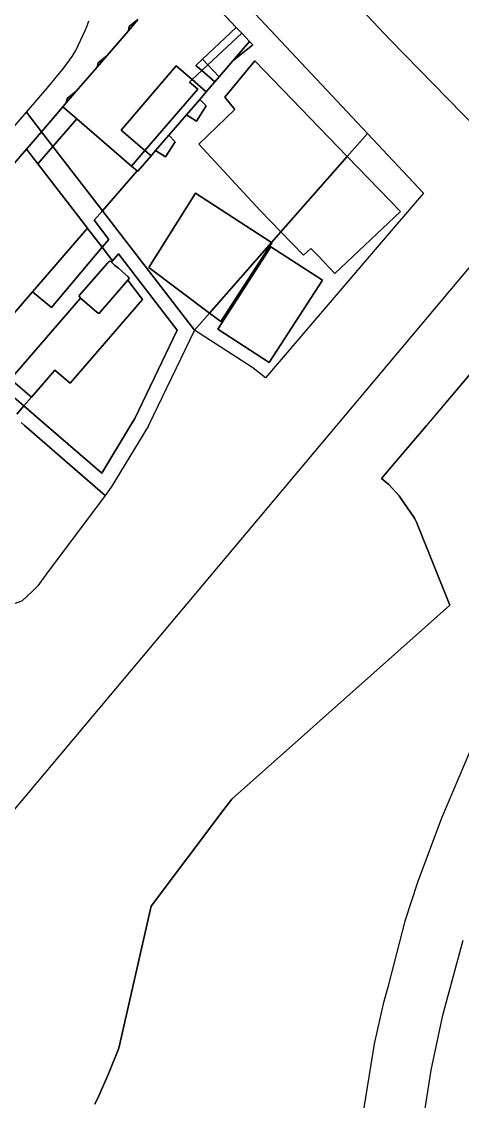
# Model space of a CAD drawing. Header units: millimetres. Extents: x 1888 to 2040, y 1705 to 1894.
# Drawn here: x 1931.5289 to 1931.627, y 1831.8268 to 1832.0673 of the extents above; entities that cross this region are included whole.
import ezdxf

# ---------------------------------------------------------------- set-up
doc = ezdxf.new("R2010")
doc.units = ezdxf.units.MM

msp = doc.modelspace()

# ---------------------------------------------------------------- linework, layer by layer
for p, q in [((1931.57669, 1832.06599), (1931.55816, 1832.08575)), ((1931.55816, 1832.08575), (1931.57669, 1832.06599)), ((1931.56724, 1832.08359), (1931.60591, 1832.04237)), ((1931.56724, 1832.08359), (1931.61837, 1832.02907)), ((1931.6109, 1832.06329), (1931.59706, 1832.07808)), ((1931.6109, 1832.06329), (1931.59706, 1832.07808)), ((1931.54347, 1832.06634), (1931.54385, 1832.06748)), ((1931.54347, 1832.06634), (1931.54385, 1832.06748)), ((1931.55481, 1832.06772), (1931.55267, 1832.06523)), ((1931.55267, 1832.06523), (1931.55481, 1832.06772)), ((1931.55481, 1832.06772), (1931.55285, 1832.06617)), ((1931.55285, 1832.06617), (1931.55481, 1832.06772)), ((1931.54203, 1832.06304), (1931.543, 1832.06517)), ((1931.54203, 1832.06304), (1931.543, 1832.06517)), ((1931.543, 1832.06517), (1931.54347, 1832.06634)), ((1931.543, 1832.06517), (1931.54347, 1832.06634)), ((1931.55267, 1832.06523), (1931.54796, 1832.05976)), ((1931.54796, 1832.05976), (1931.55267, 1832.06523)), ((1931.55285, 1832.06617), (1931.55267, 1832.06523)), ((1931.55267, 1832.06523), (1931.55285, 1832.06617)), ((1931.57669, 1832.06599), (1931.56916, 1832.05894)), ((1931.56916, 1832.05894), (1931.57669, 1832.06599)), ((1931.57792, 1832.06468), (1931.57669, 1832.06599)), ((1931.57669, 1832.06599), (1931.57792, 1832.06468)), ((1931.54097, 1832.06087), (1931.54203, 1832.06304)), ((1931.54097, 1832.06087), (1931.54203, 1832.06304)), ((1931.57039, 1832.05762), (1931.57792, 1832.06468)), ((1931.57792, 1832.06468), (1931.57039, 1832.05762)), ((1931.57593, 1832.05853), (1931.57964, 1832.06284)), ((1931.57964, 1832.06284), (1931.57593, 1832.05853)), ((1931.57964, 1832.06284), (1931.57792, 1832.06468)), ((1931.57792, 1832.06468), (1931.57964, 1832.06284)), ((1931.58034, 1832.06209), (1931.57964, 1832.06284)), ((1931.57964, 1832.06284), (1931.58034, 1832.06209)), ((1931.63038, 1832.04331), (1931.6109, 1832.06329)), ((1931.63038, 1832.04331), (1931.6109, 1832.06329)), ((1931.54016, 1832.05949), (1931.54097, 1832.06087)), ((1931.54016, 1832.05949), (1931.54097, 1832.06087)), ((1931.57593, 1832.05853), (1931.58034, 1832.06209)), ((1931.58034, 1832.06209), (1931.57593, 1832.05853)), ((1931.53839, 1832.05707), (1931.54016, 1832.05949)), ((1931.53839, 1832.05707), (1931.54016, 1832.05949)), ((1931.54796, 1832.05976), (1931.54572, 1832.05715)), ((1931.54572, 1832.05715), (1931.54796, 1832.05976)), ((1931.54591, 1832.05813), (1931.54572, 1832.05715)), ((1931.54572, 1832.05715), (1931.54591, 1832.05813)), ((1931.54796, 1832.05976), (1931.54591, 1832.05813)), ((1931.54591, 1832.05813), (1931.54796, 1832.05976)), ((1931.56916, 1832.05894), (1931.56766, 1832.05753)), ((1931.56766, 1832.05753), (1931.56916, 1832.05894)), ((1931.56916, 1832.05894), (1931.57039, 1832.05762)), ((1931.57039, 1832.05762), (1931.56916, 1832.05894)), ((1931.57287, 1832.05498), (1931.57593, 1832.05853)), ((1931.57593, 1832.05853), (1931.57287, 1832.05498)), ((1931.57411, 1832.05041), (1931.58082, 1832.05857)), ((1931.58082, 1832.05857), (1931.57411, 1832.05041)), ((1931.58082, 1832.05857), (1931.60141, 1832.03726)), ((1931.60141, 1832.03726), (1931.58082, 1832.05857)), ((1931.53461, 1832.05245), (1931.53839, 1832.05707)), ((1931.53461, 1832.05245), (1931.53839, 1832.05707)), ((1931.54572, 1832.05715), (1931.54108, 1832.05177)), ((1931.54108, 1832.05177), (1931.54572, 1832.05715)), ((1931.55104, 1832.04313), (1931.56333, 1832.05741)), ((1931.56333, 1832.05741), (1931.55104, 1832.04313)), ((1931.56333, 1832.05741), (1931.56689, 1832.05435)), ((1931.56689, 1832.05435), (1931.56333, 1832.05741)), ((1931.56689, 1832.05435), (1931.56903, 1832.05635)), ((1931.56903, 1832.05635), (1931.56689, 1832.05435)), ((1931.56766, 1832.05753), (1931.56903, 1832.05635)), ((1931.56903, 1832.05635), (1931.56766, 1832.05753)), ((1931.56903, 1832.05635), (1931.57039, 1832.05762)), ((1931.57039, 1832.05762), (1931.56903, 1832.05635)), ((1931.56903, 1832.05635), (1931.57191, 1832.05387)), ((1931.57191, 1832.05387), (1931.56903, 1832.05635)), ((1931.57039, 1832.05762), (1931.57287, 1832.05498)), ((1931.57287, 1832.05498), (1931.57039, 1832.05762)), ((1931.56689, 1832.05435), (1931.5663, 1832.0538)), ((1931.5663, 1832.0538), (1931.56689, 1832.05435)), ((1931.5663, 1832.0538), (1931.56813, 1832.05223)), ((1931.56813, 1832.05223), (1931.5663, 1832.0538)), ((1931.57001, 1832.05166), (1931.56689, 1832.05435)), ((1931.56689, 1832.05435), (1931.57001, 1832.05166)), ((1931.57001, 1832.05166), (1931.57191, 1832.05387)), ((1931.57191, 1832.05387), (1931.57001, 1832.05166)), ((1931.57191, 1832.05387), (1931.57287, 1832.05498)), ((1931.57287, 1832.05498), (1931.57191, 1832.05387)), ((1931.52998, 1832.04708), (1931.53461, 1832.05245)), ((1931.52998, 1832.04708), (1931.53461, 1832.05245)), ((1931.54108, 1832.05177), (1931.53884, 1832.04917)), ((1931.53884, 1832.04917), (1931.54108, 1832.05177)), ((1931.54108, 1832.05177), (1931.53904, 1832.05015)), ((1931.53904, 1832.05015), (1931.54108, 1832.05177)), ((1931.56813, 1832.05223), (1931.55635, 1832.03855)), ((1931.55635, 1832.03855), (1931.56813, 1832.05223)), ((1931.56855, 1832.04996), (1931.57001, 1832.05166)), ((1931.57001, 1832.05166), (1931.56855, 1832.04996)), ((1931.53808, 1832.04828), (1931.53332, 1832.04275)), ((1931.53332, 1832.04275), (1931.53808, 1832.04828)), ((1931.53884, 1832.04917), (1931.53808, 1832.04828)), ((1931.53808, 1832.04828), (1931.53884, 1832.04917)), ((1931.53808, 1832.04828), (1931.54117, 1832.04562)), ((1931.54117, 1832.04562), (1931.53808, 1832.04828)), ((1931.53904, 1832.05015), (1931.53884, 1832.04917)), ((1931.53884, 1832.04917), (1931.53904, 1832.05015)), ((1931.56558, 1832.0465), (1931.56855, 1832.04996)), ((1931.56855, 1832.04996), (1931.56558, 1832.0465)), ((1931.56782, 1832.04513), (1931.56995, 1832.04848)), ((1931.56995, 1832.04848), (1931.56782, 1832.04513)), ((1931.56995, 1832.04848), (1931.56855, 1832.04996)), ((1931.56855, 1832.04996), (1931.56995, 1832.04848)), ((1931.57635, 1832.0477), (1931.57411, 1832.05041)), ((1931.57411, 1832.05041), (1931.57635, 1832.0477)), ((1931.51742, 1832.03258), (1931.52998, 1832.04708)), ((1931.51742, 1832.03258), (1931.52998, 1832.04708)), ((1931.52998, 1832.04708), (1931.53332, 1832.04275)), ((1931.53332, 1832.04275), (1931.52998, 1832.04708)), ((1931.52998, 1832.04708), (1931.53332, 1832.04275)), ((1931.53332, 1832.04275), (1931.52998, 1832.04708)), ((1931.5617, 1832.042), (1931.56558, 1832.0465)), ((1931.56558, 1832.0465), (1931.5617, 1832.042)), ((1931.56558, 1832.0465), (1931.56782, 1832.04513)), ((1931.56782, 1832.04513), (1931.56558, 1832.0465)), ((1931.56832, 1832.04001), (1931.57635, 1832.0477)), ((1931.57635, 1832.0477), (1931.56832, 1832.04001)), ((1931.53586, 1832.03945), (1931.54117, 1832.04562)), ((1931.54117, 1832.04562), (1931.53586, 1832.03945)), ((1931.54117, 1832.04562), (1931.55339, 1832.03511)), ((1931.55339, 1832.03511), (1931.54117, 1832.04562)), ((1931.52998, 1832.03889), (1931.53332, 1832.04275)), ((1931.53332, 1832.04275), (1931.52998, 1832.03889)), ((1931.53332, 1832.04275), (1931.53586, 1832.03945)), ((1931.53586, 1832.03945), (1931.53332, 1832.04275)), ((1931.53332, 1832.04275), (1931.53586, 1832.03945)), ((1931.53586, 1832.03945), (1931.53332, 1832.04275)), ((1931.55635, 1832.03855), (1931.55104, 1832.04313)), ((1931.55104, 1832.04313), (1931.55635, 1832.03855)), ((1931.55873, 1832.03855), (1931.5617, 1832.042)), ((1931.5617, 1832.042), (1931.55873, 1832.03855)), ((1931.5631, 1832.04052), (1931.5617, 1832.042)), ((1931.5617, 1832.042), (1931.5631, 1832.04052)), ((1931.60141, 1832.03726), (1931.60591, 1832.04237)), ((1931.60591, 1832.04237), (1931.60141, 1832.03726)), ((1931.60591, 1832.04237), (1931.61837, 1832.02907)), ((1931.51735, 1832.02428), (1931.52998, 1832.03889)), ((1931.52998, 1832.03889), (1931.51735, 1832.02428)), ((1931.53252, 1832.0356), (1931.52998, 1832.03889)), ((1931.52998, 1832.03889), (1931.53252, 1832.0356)), ((1931.53252, 1832.0356), (1931.53586, 1832.03945)), ((1931.53586, 1832.03945), (1931.53252, 1832.0356)), ((1931.53586, 1832.03945), (1931.54689, 1832.02515)), ((1931.54689, 1832.02515), (1931.53586, 1832.03945)), ((1931.53586, 1832.03945), (1931.54689, 1832.02515)), ((1931.54689, 1832.02515), (1931.53586, 1832.03945)), ((1931.55339, 1832.03511), (1931.55635, 1832.03855)), ((1931.55635, 1832.03855), (1931.55339, 1832.03511)), ((1931.55635, 1832.03855), (1931.55772, 1832.03737)), ((1931.55772, 1832.03737), (1931.55635, 1832.03855)), ((1931.55772, 1832.03737), (1931.55873, 1832.03855)), ((1931.55873, 1832.03855), (1931.55772, 1832.03737)), ((1931.55873, 1832.03855), (1931.56097, 1832.03717)), ((1931.56097, 1832.03717), (1931.55873, 1832.03855)), ((1931.56097, 1832.03717), (1931.5631, 1832.04052)), ((1931.5631, 1832.04052), (1931.56097, 1832.03717)), ((1931.58199, 1832.02523), (1931.56832, 1832.04001)), ((1931.56832, 1832.04001), (1931.58199, 1832.02523)), ((1931.55476, 1832.03393), (1931.55772, 1832.03737)), ((1931.55772, 1832.03737), (1931.55476, 1832.03393)), ((1931.60141, 1832.03726), (1931.58663, 1832.02045)), ((1931.58663, 1832.02045), (1931.60141, 1832.03726)), ((1931.61324, 1832.025), (1931.60141, 1832.03726)), ((1931.60141, 1832.03726), (1931.61324, 1832.025)), ((1931.54355, 1832.02129), (1931.53252, 1832.0356)), ((1931.53252, 1832.0356), (1931.54355, 1832.02129)), ((1931.54689, 1832.02515), (1931.55462, 1832.03405)), ((1931.55462, 1832.03405), (1931.54689, 1832.02515)), ((1931.55339, 1832.03511), (1931.55462, 1832.03405)), ((1931.55462, 1832.03405), (1931.55339, 1832.03511)), ((1931.55462, 1832.03405), (1931.55476, 1832.03393)), ((1931.55476, 1832.03393), (1931.55462, 1832.03405)), ((1931.55721, 1832.01253), (1931.56758, 1832.02906)), ((1931.56758, 1832.02906), (1931.55721, 1832.01253)), ((1931.56758, 1832.02906), (1931.58455, 1832.01809)), ((1931.58455, 1832.01809), (1931.56758, 1832.02906)), ((1931.61837, 1832.02907), (1931.60892, 1832.01811)), ((1931.61837, 1832.02907), (1931.60892, 1832.01811)), ((1931.54689, 1832.02515), (1931.54507, 1832.02305)), ((1931.54507, 1832.02305), (1931.54689, 1832.02515)), ((1931.54689, 1832.02515), (1931.56738, 1831.99857)), ((1931.56738, 1831.99857), (1931.54689, 1832.02515)), ((1931.54689, 1832.02515), (1931.56738, 1831.99857)), ((1931.56738, 1831.99857), (1931.54689, 1832.02515)), ((1931.58663, 1832.02045), (1931.58199, 1832.02523)), ((1931.58199, 1832.02523), (1931.58663, 1832.02045)), ((1931.59866, 1832.01115), (1931.61324, 1832.025)), ((1931.61324, 1832.025), (1931.59866, 1832.01115)), ((1931.54507, 1832.02305), (1931.54831, 1832.01875)), ((1931.54831, 1832.01875), (1931.54507, 1832.02305)), ((1931.5313, 1832.0071), (1931.54355, 1832.02129)), ((1931.54355, 1832.02129), (1931.5313, 1832.0071)), ((1931.54368, 1832.02112), (1931.54355, 1832.02129)), ((1931.54355, 1832.02129), (1931.54368, 1832.02112)), ((1931.54685, 1832.01701), (1931.54368, 1832.02112)), ((1931.54368, 1832.02112), (1931.54685, 1832.01701)), ((1931.58455, 1832.01809), (1931.58663, 1832.02045)), ((1931.58663, 1832.02045), (1931.58455, 1832.01809)), ((1931.58663, 1832.02045), (1931.59168, 1832.01522)), ((1931.59168, 1832.01522), (1931.58663, 1832.02045)), ((1931.53554, 1832.00358), (1931.54685, 1832.01701)), ((1931.54685, 1832.01701), (1931.53554, 1832.00358)), ((1931.54831, 1832.01875), (1931.54685, 1832.01701)), ((1931.54685, 1832.01701), (1931.54831, 1832.01875)), ((1931.54685, 1832.01701), (1931.54917, 1832.014)), ((1931.54917, 1832.014), (1931.54685, 1832.01701)), ((1931.58455, 1832.01809), (1931.57073, 1832.00237)), ((1931.57073, 1832.00237), (1931.58455, 1832.01809)), ((1931.58441, 1832.01709), (1931.57256, 1831.99876)), ((1931.57256, 1831.99876), (1931.58441, 1832.01709)), ((1931.57325, 1832.00047), (1931.58463, 1832.01803)), ((1931.58463, 1832.01803), (1931.57325, 1832.00047)), ((1931.60892, 1832.01811), (1931.58318, 1831.98793)), ((1931.60892, 1832.01811), (1931.58318, 1831.98793)), ((1931.59588, 1832.00968), (1931.58441, 1832.01709)), ((1931.58441, 1832.01709), (1931.59588, 1832.00968)), ((1931.58463, 1832.01803), (1931.58455, 1832.01809)), ((1931.58455, 1832.01809), (1931.58463, 1832.01803)), ((1931.59749, 1831.97549), (1931.63333, 1832.01821)), ((1931.59749, 1831.97549), (1931.63333, 1832.01821)), ((1931.55049, 1832.01552), (1931.54917, 1832.014)), ((1931.54917, 1832.014), (1931.55049, 1832.01552)), ((1931.56355, 1831.99858), (1931.55049, 1832.01552)), ((1931.55049, 1832.01552), (1931.56355, 1831.99858)), ((1931.59168, 1832.01522), (1931.59328, 1832.01671)), ((1931.59328, 1832.01671), (1931.59168, 1832.01522)), ((1931.59328, 1832.01671), (1931.595, 1832.015)), ((1931.595, 1832.015), (1931.59328, 1832.01671)), ((1931.595, 1832.015), (1931.59866, 1832.01115)), ((1931.59866, 1832.01115), (1931.595, 1832.015)), ((1931.54811, 1832.01355), (1931.54177, 1832.00635)), ((1931.54177, 1832.00635), (1931.54811, 1832.01355)), ((1931.5483, 1832.01379), (1931.54811, 1832.01355)), ((1931.54811, 1832.01355), (1931.5483, 1832.01379)), ((1931.54854, 1832.01389), (1931.5483, 1832.01379)), ((1931.5483, 1832.01379), (1931.54854, 1832.01389)), ((1931.54876, 1832.01382), (1931.54854, 1832.01389)), ((1931.54854, 1832.01389), (1931.54876, 1832.01382)), ((1931.5489, 1832.01369), (1931.54876, 1832.01382)), ((1931.54876, 1832.01382), (1931.5489, 1832.01369)), ((1931.54917, 1832.014), (1931.5489, 1832.01369)), ((1931.5489, 1832.01369), (1931.54917, 1832.014)), ((1931.5489, 1832.01369), (1931.54961, 1832.01306)), ((1931.54961, 1832.01306), (1931.5489, 1832.01369)), ((1931.54961, 1832.01306), (1931.55045, 1832.01234)), ((1931.55045, 1832.01234), (1931.54961, 1832.01306)), ((1931.55045, 1832.01234), (1931.55265, 1832.01045)), ((1931.55265, 1832.01045), (1931.55045, 1832.01234)), ((1931.57073, 1832.00237), (1931.55721, 1832.01253)), ((1931.55721, 1832.01253), (1931.57073, 1832.00237)), ((1931.55252, 1832.00965), (1931.54642, 1832.00257)), ((1931.54642, 1832.00257), (1931.55252, 1832.00965)), ((1931.55282, 1832.01005), (1931.55252, 1832.00965)), ((1931.55252, 1832.00965), (1931.55282, 1832.01005)), ((1931.55252, 1832.00965), (1931.55583, 1832.00536)), ((1931.55583, 1832.00536), (1931.55252, 1832.00965)), ((1931.55265, 1832.01045), (1931.55278, 1832.01024)), ((1931.55278, 1832.01024), (1931.55265, 1832.01045)), ((1931.55278, 1832.01024), (1931.55282, 1832.01005)), ((1931.55282, 1832.01005), (1931.55278, 1832.01024)), ((1931.58403, 1831.99135), (1931.59588, 1832.00968)), ((1931.59588, 1832.00968), (1931.58403, 1831.99135)), ((1931.5196, 1831.99354), (1931.5313, 1832.0071)), ((1931.5313, 1832.0071), (1931.5196, 1831.99354)), ((1931.54201, 1832.00571), (1931.5264, 1831.98765)), ((1931.5264, 1831.98765), (1931.54201, 1832.00571)), ((1931.5313, 1832.0071), (1931.53554, 1832.00358)), ((1931.53554, 1832.00358), (1931.5313, 1832.0071)), ((1931.55583, 1832.00536), (1931.53971, 1831.98672)), ((1931.53971, 1831.98672), (1931.55583, 1832.00536)), ((1931.54177, 1832.00635), (1931.54171, 1832.00609)), ((1931.54171, 1832.00609), (1931.54177, 1832.00635)), ((1931.54171, 1832.00609), (1931.54183, 1832.00587)), ((1931.54183, 1832.00587), (1931.54171, 1832.00609)), ((1931.54183, 1832.00587), (1931.54201, 1832.00571)), ((1931.54201, 1832.00571), (1931.54183, 1832.00587)), ((1931.54556, 1832.00265), (1931.54201, 1832.00571)), ((1931.54201, 1832.00571), (1931.54556, 1832.00265)), ((1931.54593, 1832.00237), (1931.54556, 1832.00265)), ((1931.54556, 1832.00265), (1931.54593, 1832.00237)), ((1931.54621, 1832.00233), (1931.54593, 1832.00237)), ((1931.54593, 1832.00237), (1931.54621, 1832.00233)), ((1931.54642, 1832.00257), (1931.54621, 1832.00233)), ((1931.54621, 1832.00233), (1931.54642, 1832.00257)), ((1931.56738, 1831.99857), (1931.57073, 1832.00237)), ((1931.57073, 1832.00237), (1931.56738, 1831.99857)), ((1931.57073, 1832.00237), (1931.57325, 1832.00047)), ((1931.57325, 1832.00047), (1931.57073, 1832.00237)), ((1931.55409, 1831.97887), (1931.56355, 1831.99858)), ((1931.56355, 1831.99858), (1931.55409, 1831.97887)), ((1931.56738, 1831.99857), (1931.55718, 1831.97731)), ((1931.56738, 1831.99857), (1931.55718, 1831.97731)), ((1931.5804, 1831.99017), (1931.56738, 1831.99857)), ((1931.5804, 1831.99017), (1931.56738, 1831.99857)), ((1931.57256, 1831.99876), (1931.58403, 1831.99135)), ((1931.58403, 1831.99135), (1931.57256, 1831.99876)), ((1931.53631, 1831.98966), (1931.53108, 1831.98361)), ((1931.53108, 1831.98361), (1931.53631, 1831.98966)), ((1931.53971, 1831.98672), (1931.53631, 1831.98966)), ((1931.53631, 1831.98966), (1931.53971, 1831.98672)), ((1931.58318, 1831.98793), (1931.5804, 1831.99017)), ((1931.58318, 1831.98793), (1931.5804, 1831.99017)), ((1931.62938, 1831.98948), (1931.61905, 1831.97728)), ((1931.62938, 1831.98948), (1931.61905, 1831.97728)), ((1931.61908, 1831.97731), (1931.62938, 1831.98948)), ((1931.61908, 1831.97731), (1931.62938, 1831.98948)), ((1931.52941, 1831.98167), (1931.52472, 1831.98571)), ((1931.52472, 1831.98571), (1931.52941, 1831.98167)), ((1931.5264, 1831.98765), (1931.53108, 1831.98361)), ((1931.53108, 1831.98361), (1931.5264, 1831.98765)), ((1931.53108, 1831.98361), (1931.52941, 1831.98167)), ((1931.52941, 1831.98167), (1931.53108, 1831.98361)), ((1931.52941, 1831.98167), (1931.52781, 1831.97982)), ((1931.52781, 1831.97982), (1931.52941, 1831.98167)), ((1931.52941, 1831.98167), (1931.53447, 1831.97731)), ((1931.53447, 1831.97731), (1931.52941, 1831.98167)), ((1931.55315, 1831.97731), (1931.55409, 1831.97887)), ((1931.55409, 1831.97887), (1931.55315, 1831.97731)), ((1931.52881, 1831.97796), (1931.52956, 1831.97731)), ((1931.52956, 1831.97731), (1931.52881, 1831.97796)), ((1931.52881, 1831.97796), (1931.52956, 1831.97731)), ((1931.52956, 1831.97731), (1931.52881, 1831.97796)), ((1931.52956, 1831.97731), (1931.54748, 1831.96171)), ((1931.54748, 1831.96171), (1931.52956, 1831.97731)), ((1931.52956, 1831.97731), (1931.54748, 1831.96171)), ((1931.54748, 1831.96171), (1931.52956, 1831.97731)), ((1931.53447, 1831.97731), (1931.54674, 1831.96673)), ((1931.54674, 1831.96673), (1931.53447, 1831.97731)), ((1931.54674, 1831.96673), (1931.55315, 1831.97731)), ((1931.55315, 1831.97731), (1931.54674, 1831.96673)), ((1931.55714, 1831.97722), (1931.54886, 1831.96355)), ((1931.55714, 1831.97722), (1931.54886, 1831.96355)), ((1931.55717, 1831.97728), (1931.55714, 1831.97722)), ((1931.55717, 1831.97728), (1931.55714, 1831.97722)), ((1931.55718, 1831.97731), (1931.55717, 1831.97728)), ((1931.55718, 1831.97731), (1931.55717, 1831.97728)), ((1931.60899, 1831.9655), (1931.61883, 1831.97702)), ((1931.60899, 1831.9655), (1931.61883, 1831.97702)), ((1931.61883, 1831.97702), (1931.61267, 1831.9698)), ((1931.61883, 1831.97702), (1931.61267, 1831.9698)), ((1931.61905, 1831.97728), (1931.61883, 1831.97702)), ((1931.61883, 1831.97702), (1931.61905, 1831.97728)), ((1931.61883, 1831.97702), (1931.61905, 1831.97728)), ((1931.61905, 1831.97728), (1931.61883, 1831.97702)), ((1931.61905, 1831.97728), (1931.61908, 1831.97731)), ((1931.61905, 1831.97728), (1931.61908, 1831.97731)), ((1931.51502, 1831.87716), (1931.59749, 1831.97549)), ((1931.51502, 1831.87716), (1931.59749, 1831.97549)), ((1931.61267, 1831.9698), (1931.60899, 1831.9655)), ((1931.61267, 1831.9698), (1931.60899, 1831.9655)), ((1931.60899, 1831.9655), (1931.61066, 1831.96417)), ((1931.61066, 1831.96417), (1931.60899, 1831.9655)), ((1931.61066, 1831.96417), (1931.60899, 1831.9655)), ((1931.60899, 1831.9655), (1931.61066, 1831.96417)), ((1931.61066, 1831.96417), (1931.61295, 1831.96165)), ((1931.61295, 1831.96165), (1931.61066, 1831.96417)), ((1931.61295, 1831.96165), (1931.61066, 1831.96417)), ((1931.61066, 1831.96417), (1931.61295, 1831.96165)), ((1931.54748, 1831.96171), (1931.5342, 1831.94398)), ((1931.54748, 1831.96171), (1931.5342, 1831.94398)), ((1931.54886, 1831.96355), (1931.54748, 1831.96171)), ((1931.54886, 1831.96355), (1931.54748, 1831.96171)), ((1931.61295, 1831.96165), (1931.61338, 1831.96101)), ((1931.61338, 1831.96101), (1931.61295, 1831.96165)), ((1931.61338, 1831.96101), (1931.61295, 1831.96165)), ((1931.61295, 1831.96165), (1931.61338, 1831.96101)), ((1931.61338, 1831.96101), (1931.61618, 1831.9569)), ((1931.61618, 1831.9569), (1931.61338, 1831.96101)), ((1931.61618, 1831.9569), (1931.61338, 1831.96101)), ((1931.61338, 1831.96101), (1931.61618, 1831.9569)), ((1931.61618, 1831.9569), (1931.6164, 1831.95652)), ((1931.6164, 1831.95652), (1931.61618, 1831.9569)), ((1931.6164, 1831.95652), (1931.61618, 1831.9569)), ((1931.61618, 1831.9569), (1931.6164, 1831.95652)), ((1931.6164, 1831.95652), (1931.6168, 1831.95581)), ((1931.6168, 1831.95581), (1931.6164, 1831.95652)), ((1931.6168, 1831.95581), (1931.6164, 1831.95652)), ((1931.6164, 1831.95652), (1931.6168, 1831.95581)), ((1931.6168, 1831.95581), (1931.62426, 1831.93726)), ((1931.62426, 1831.93726), (1931.6168, 1831.95581)), ((1931.62426, 1831.93726), (1931.6168, 1831.95581)), ((1931.6168, 1831.95581), (1931.62426, 1831.93726)), ((1931.5342, 1831.94398), (1931.53252, 1831.9416)), ((1931.5342, 1831.94398), (1931.53252, 1831.9416)), ((1931.53128, 1831.94032), (1931.52911, 1831.93831)), ((1931.53128, 1831.94032), (1931.52911, 1831.93831)), ((1931.53252, 1831.9416), (1931.53128, 1831.94032)), ((1931.53252, 1831.9416), (1931.53128, 1831.94032)), ((1931.52899, 1831.93826), (1931.52494, 1831.93669)), ((1931.52899, 1831.93826), (1931.52494, 1831.93669)), ((1931.52911, 1831.93831), (1931.52899, 1831.93826)), ((1931.52911, 1831.93831), (1931.52899, 1831.93826)), ((1931.62419, 1831.9372), (1931.61266, 1831.92695)), ((1931.61266, 1831.92695), (1931.62419, 1831.9372)), ((1931.61266, 1831.92695), (1931.62419, 1831.9372)), ((1931.62419, 1831.9372), (1931.61266, 1831.92695)), ((1931.62426, 1831.93726), (1931.62419, 1831.9372)), ((1931.62419, 1831.9372), (1931.62426, 1831.93726)), ((1931.62419, 1831.9372), (1931.62426, 1831.93726)), ((1931.62426, 1831.93726), (1931.62419, 1831.9372)), ((1931.64025, 1831.93217), (1931.62237, 1831.88983)), ((1931.64025, 1831.93217), (1931.62237, 1831.88983)), ((1931.61266, 1831.92695), (1931.57575, 1831.89414)), ((1931.57575, 1831.89414), (1931.61266, 1831.92695)), ((1931.57575, 1831.89414), (1931.61266, 1831.92695)), ((1931.61266, 1831.92695), (1931.57575, 1831.89414)), ((1931.57575, 1831.89414), (1931.57567, 1831.89407)), ((1931.57567, 1831.89407), (1931.57575, 1831.89414)), ((1931.57567, 1831.89407), (1931.57575, 1831.89414)), ((1931.57575, 1831.89414), (1931.57567, 1831.89407)), ((1931.57567, 1831.89407), (1931.57372, 1831.89149)), ((1931.57372, 1831.89149), (1931.57567, 1831.89407)), ((1931.57372, 1831.89149), (1931.57567, 1831.89407)), ((1931.57567, 1831.89407), (1931.57372, 1831.89149)), ((1931.57372, 1831.89149), (1931.55773, 1831.87028)), ((1931.55773, 1831.87028), (1931.57372, 1831.89149)), ((1931.55773, 1831.87028), (1931.57372, 1831.89149)), ((1931.57372, 1831.89149), (1931.55773, 1831.87028)), ((1931.62237, 1831.88983), (1931.6171, 1831.87571)), ((1931.62237, 1831.88983), (1931.6171, 1831.87571)), ((1931.6171, 1831.87571), (1931.61419, 1831.86693)), ((1931.6171, 1831.87571), (1931.61419, 1831.86693)), ((1931.55773, 1831.87028), (1931.55055, 1831.83861)), ((1931.55055, 1831.83861), (1931.55773, 1831.87028)), ((1931.55055, 1831.83861), (1931.55773, 1831.87028)), ((1931.55773, 1831.87028), (1931.55055, 1831.83861)), ((1931.61419, 1831.86693), (1931.6104, 1831.85222)), ((1931.61419, 1831.86693), (1931.6104, 1831.85222)), ((1931.62264, 1831.84598), (1931.62718, 1831.86267)), ((1931.62264, 1831.84598), (1931.62718, 1831.86267)), ((1931.6104, 1831.85222), (1931.60937, 1831.84851)), ((1931.6104, 1831.85222), (1931.60937, 1831.84851)), ((1931.60937, 1831.84851), (1931.60738, 1831.83961)), ((1931.60937, 1831.84851), (1931.60738, 1831.83961)), ((1931.62004, 1831.83375), (1931.62264, 1831.84598)), ((1931.62004, 1831.83375), (1931.62264, 1831.84598)), ((1931.60738, 1831.83961), (1931.60511, 1831.82536)), ((1931.60738, 1831.83961), (1931.60511, 1831.82536)), ((1931.55055, 1831.83861), (1931.54827, 1831.83289)), ((1931.54827, 1831.83289), (1931.55055, 1831.83861)), ((1931.54827, 1831.83289), (1931.55055, 1831.83861)), ((1931.55055, 1831.83861), (1931.54827, 1831.83289)), ((1931.54827, 1831.83289), (1931.54606, 1831.82799)), ((1931.54606, 1831.82799), (1931.54827, 1831.83289)), ((1931.54606, 1831.82799), (1931.54827, 1831.83289)), ((1931.54827, 1831.83289), (1931.54606, 1831.82799)), ((1931.61825, 1831.82183), (1931.62004, 1831.83375)), ((1931.61825, 1831.82183), (1931.62004, 1831.83375)), ((1931.54606, 1831.82799), (1931.54517, 1831.82613)), ((1931.54517, 1831.82613), (1931.54606, 1831.82799)), ((1931.54517, 1831.82613), (1931.54606, 1831.82799)), ((1931.54606, 1831.82799), (1931.54517, 1831.82613))]:
    msp.add_line(p, q)

doc.saveas('drawing.dxf')
